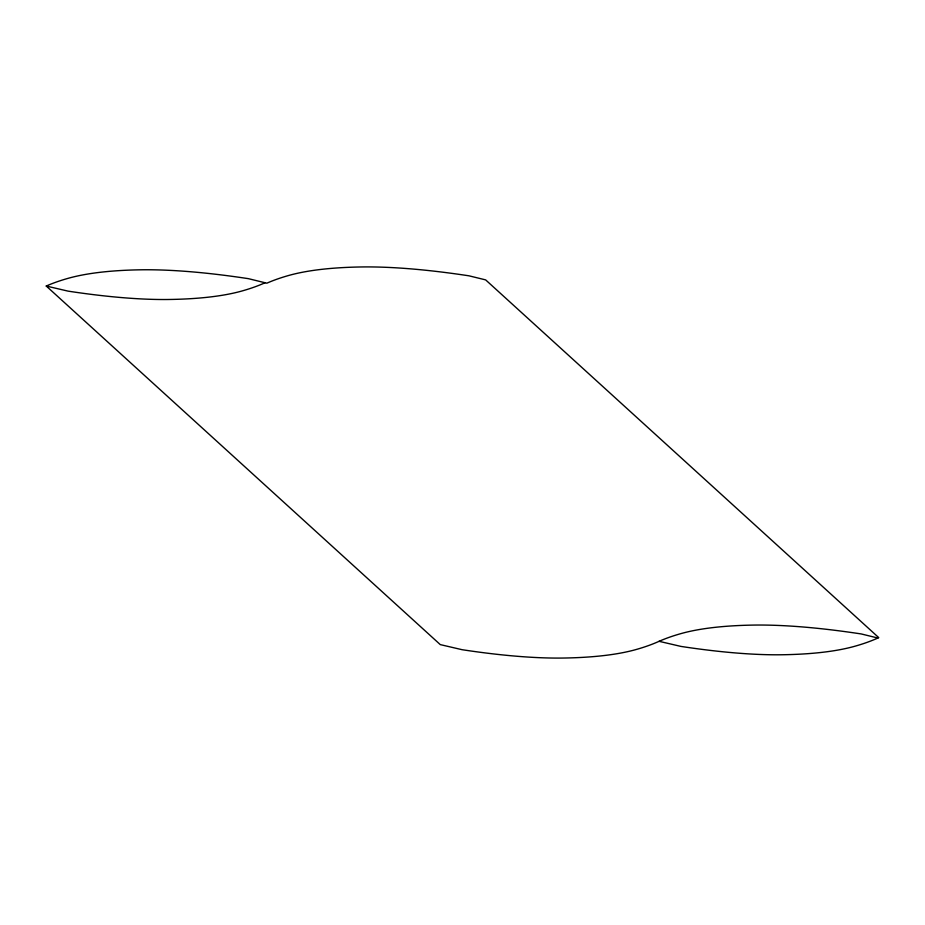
<?xml version="1.0" encoding="UTF-8"?>
<svg xmlns="http://www.w3.org/2000/svg" width="925" height="925" viewBox="0 0 925 925"><rect width="100%" height="100%" fill="white"/><g stroke="black" fill="none" stroke-linecap="round" stroke-linejoin="round"><path stroke-width="1.39" d="M46.25 286.033L440.277 644.609L462.084 649.697A317.714 69.849 15.7 0 0 563.926 658.033A497.581 109.393 15.7 0 0 636.238 649.489A751.713 165.263 15.7 0 0 659.074 641.314L680.893 646.402A317.714 69.849 15.7 0 0 782.723 654.75A497.581 109.393 15.7 0 0 855.035 646.193A751.713 165.263 15.7 0 0 878.75 637.626L485.648 279.893L469.01 275.823A337.347 74.162 15.7 0 0 360.877 266.967A497.581 109.393 15.7 0 0 288.565 275.511A751.713 165.263 15.7 0 0 266.839 283.189L248.42 278.668A337.347 74.162 15.7 0 0 140.288 269.811A497.581 109.393 15.7 0 0 67.976 278.367A751.713 165.263 15.7 0 0 46.25 286.033L68.068 291.132A317.714 69.849 15.7 0 0 169.899 299.469A497.581 109.393 15.7 0 0 242.211 290.924A751.713 165.263 15.7 0 0 265.059 282.749M877.883 638.03L861.244 633.949A337.347 74.162 15.7 0 0 753.112 625.092A497.581 109.393 15.7 0 0 680.8 633.648A751.713 165.263 15.7 0 0 659.074 641.314"/></g></svg>
